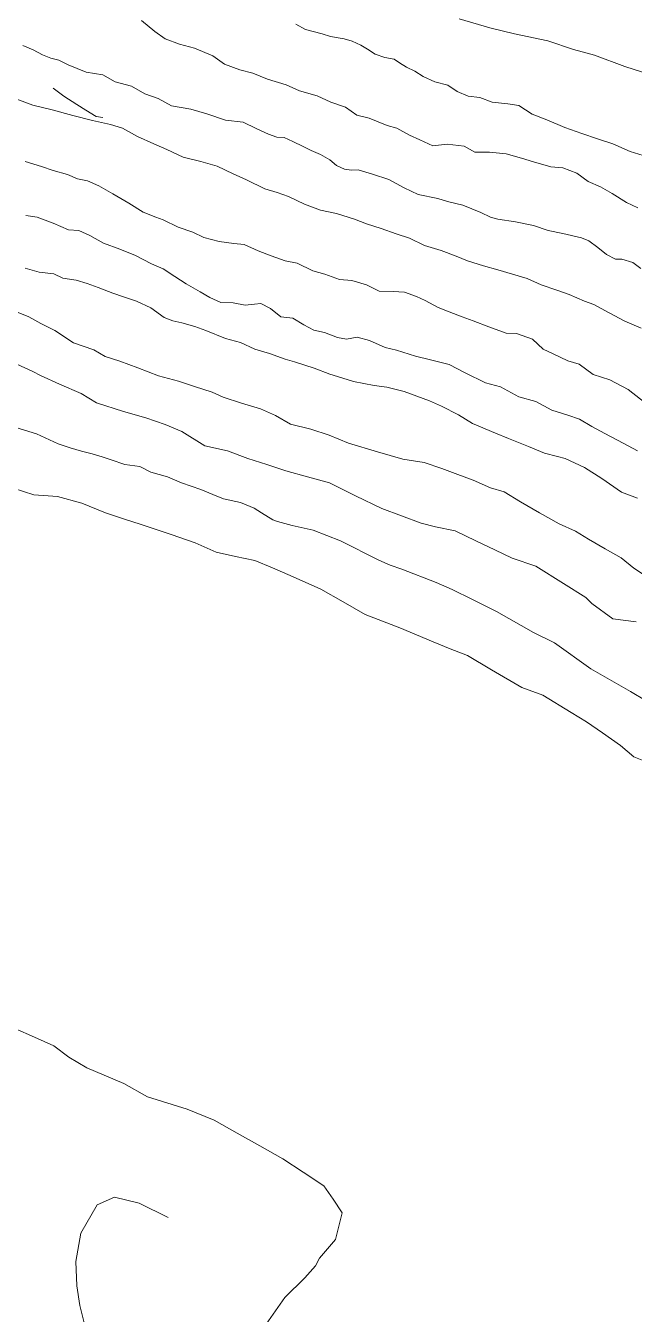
# Model space of a CAD drawing. Extents: x 683321 to 688873, y 7661944 to 7668387.
# Drawn here: x 686712.4 to 686829.4, y 7667062.7 to 7667310.5 of the extents above; entities that cross this region are included whole.
import ezdxf

# ---------------------------------------------------------------- set-up
doc = ezdxf.new("R2010")
doc.units = 0
doc.header["$MEASUREMENT"] = 0
doc.layers.add('01 CRESTA_Line', color=3, linetype='Continuous', lineweight=20)

msp = doc.modelspace()

# ---------------------------------------------------------------- linework, layer by layer
at = {"layer": '01 CRESTA_Line'}
for points in [[(686795.74, 7667311.79, 4110.21), (686801.63, 7667310.11, 4110.13), (686806.37, 7667308.92, 4110.05), (686812.81, 7667307.56, 4110.56), (686817.72, 7667305.94, 4110.38), (686821.75, 7667304.85, 4110.21), (686827.6, 7667302.65, 4109.92), (686835.99, 7667299.98, 4110.31)], [(686734.64, 7667311.49, 4089.7), (686737.21, 7667309.36, 4089.39), (686739.19, 7667307.99, 4089.57), (686741.93, 7667306.93, 4089.58), (686744.82, 7667306.17, 4089.88), (686748.36, 7667304.72, 4089.94), (686750.64, 7667303.11, 4090.09), (686753.54, 7667301.98, 4090.03), (686756.09, 7667301.35, 4089.79), (686758.91, 7667300.22, 4090.23), (686762.45, 7667299.09, 4089.89), (686765.04, 7667297.99, 4089.82), (686768.41, 7667297, 4089.59), (686771.03, 7667295.8, 4089.94), (686773.91, 7667294.84, 4089.82), (686776.07, 7667293.27, 4089.71), (686778.44, 7667292.71, 4089.48), (686781.89, 7667291.32, 4089.69), (686783.74, 7667290.78, 4089.73), (686786.19, 7667289.41, 4089.79), (686788.18, 7667288.52, 4089.5), (686790.7, 7667287.38, 4089.68), (686793.43, 7667287.68, 4089.43), (686796.7, 7667287.3, 4089.53), (686798.75, 7667286.15, 4089.63), (686801.56, 7667286.19, 4089.7), (686804.79, 7667285.82, 4089.63), (686807.72, 7667285.02, 4089.67), (686810.06, 7667284.31, 4089.79), (686813.33, 7667283.37, 4089.6), (686815.69, 7667283.18, 4089.54), (686818.33, 7667282.11, 4089.69), (686820.55, 7667280.52, 4089.67), (686822.92, 7667279.52, 4089.63), (686825.17, 7667278.19, 4090.01), (686827.89, 7667276.5, 4089.53), (686830.11, 7667275.47, 4089.92)], [(686764.34, 7667310.81, 4100.04), (686766.21, 7667309.74, 4100.05), (686769.39, 7667308.94, 4099.97), (686771, 7667308.4, 4099.98), (686773.6, 7667307.95, 4100), (686775.19, 7667307.53, 4100.05), (686776.8, 7667306.72, 4099.96), (686778.1, 7667305.98, 4100), (686779.59, 7667305.01, 4099.87), (686781.43, 7667304.36, 4099.91), (686783.25, 7667304.05, 4099.95), (686784.26, 7667303.35, 4100.02), (686785.64, 7667302.54, 4099.97), (686787.24, 7667301.76, 4099.98), (686788.8, 7667300.72, 4100.12), (686791.05, 7667299.71, 4100.03), (686793.57, 7667299.08, 4100.16), (686795.33, 7667297.86, 4100.21), (686797.49, 7667296.96, 4099.98), (686799.73, 7667296.7, 4100.01), (686802.11, 7667295.8, 4100.09), (686805.08, 7667295.46, 4100.04), (686807.21, 7667295.12, 4099.94), (686809.75, 7667293.5, 4100.09), (686812.61, 7667292.41, 4100.06), (686816.03, 7667290.89, 4099.95), (686819.34, 7667289.73, 4099.65), (686822.31, 7667288.72, 4099.59), (686825.26, 7667287.75, 4099.52), (686828.62, 7667286.32, 4099.23), (686831.12, 7667285.54, 4099.15)], [(686711.82, 7667306.67, 4079.61), (686713.81, 7667305.84, 4079.49), (686715.62, 7667304.86, 4079.49), (686717.19, 7667304.23, 4079.59), (686718.78, 7667303.87, 4079.62), (686720.55, 7667302.96, 4079.65), (686723.99, 7667301.57, 4079.44), (686727.22, 7667301.07, 4079.62), (686729.62, 7667299.7, 4079.63), (686732.73, 7667298.86, 4079.75), (686735.32, 7667297.38, 4079.79), (686737.87, 7667296.48, 4080.12), (686740.42, 7667295.07, 4080.26), (686744.15, 7667294.42, 4079.98), (686747.19, 7667293.51, 4080), (686750.78, 7667292.33, 4080.07), (686754.23, 7667291.91, 4079.95), (686756.73, 7667290.75, 4079.8), (686759.07, 7667289.63, 4079.6), (686760.67, 7667289.05, 4079.83), (686762.11, 7667288.96, 4079.89), (686763.73, 7667288.21, 4079.83), (686765.77, 7667287.28, 4079.81), (686767.29, 7667286.46, 4079.67), (686769.1, 7667285.69, 4079.53), (686770.84, 7667284.71, 4079.42), (686772.18, 7667283.63, 4079.48), (686773.69, 7667282.89, 4079.46), (686775.04, 7667282.71, 4079.49), (686776.29, 7667282.77, 4079.53), (686779.04, 7667281.95, 4079.43), (686782.2, 7667280.93, 4079.53), (686785.13, 7667279.29, 4079.67), (686787.88, 7667278.03, 4079.6), (686791.66, 7667277.23, 4079.33), (686793.51, 7667276.69, 4079.43), (686796.43, 7667275.97, 4079.48), (686799.93, 7667274.58, 4079.36), (686801.77, 7667273.69, 4079.48), (686803.16, 7667273.3, 4079.45), (686806.58, 7667272.74, 4079.6), (686810, 7667272.06, 4079.75), (686812.88, 7667271.08, 4079.78), (686815.69, 7667270.54, 4079.82), (686819.28, 7667269.67, 4079.84), (686820.65, 7667269.12, 4079.98), (686822.37, 7667267.84, 4080.06), (686824.05, 7667266.49, 4080.13), (686825.82, 7667265.58, 4079.95), (686827.02, 7667265.61, 4080.08), (686829.15, 7667264.97, 4080.05), (686830.68, 7667263.81, 4080.2)], [(686727.19, 7667292.82, 4070.65), (686725.95, 7667293, 4070.67), (686723.97, 7667294.22, 4070.9), (686722.24, 7667295.31, 4070.99), (686719.75, 7667296.92, 4071.25), (686717.65, 7667298.5, 4071.75)], [(686710.14, 7667296.56, 4070.34), (686713.76, 7667295.2, 4070.32), (686717.49, 7667294.33, 4070.07), (686721.44, 7667293.22, 4069.79), (686725.25, 7667292.26, 4070.25), (686728.71, 7667291.46, 4070.76), (686731.01, 7667290.76, 4070.52), (686733.9, 7667289.2, 4070.27), (686737.04, 7667287.75, 4070.07), (686739.52, 7667286.65, 4069.89), (686742.67, 7667285.23, 4070.06), (686746.09, 7667284.36, 4070.26), (686749.19, 7667283.45, 4070.04), (686752.3, 7667282.03, 4070.03), (686754.87, 7667280.84, 4069.8), (686758.37, 7667279.13, 4069.7), (686760.72, 7667278.38, 4069.68), (686762.92, 7667277.63, 4069.74), (686765.99, 7667276.17, 4069.63), (686769.07, 7667274.99, 4069.42), (686772.14, 7667274.4, 4069.61), (686775.64, 7667273.25, 4069.8), (686777.94, 7667272.39, 4069.85), (686780.75, 7667271.51, 4069.87), (686783.6, 7667270.49, 4069.7), (686786.18, 7667269.63, 4069.79), (686789.05, 7667268.23, 4069.68), (686792.28, 7667267.27, 4069.7), (686795.15, 7667266.18, 4069.58), (686797.33, 7667265.27, 4069.73), (686800.41, 7667264.3, 4069.57), (686803.18, 7667263.52, 4069.56), (686805.96, 7667262.73, 4069.64), (686808.78, 7667261.87, 4069.69), (686811.52, 7667260.65, 4069.72), (686814.52, 7667259.65, 4069.64), (686816.89, 7667258.81, 4069.74), (686819.81, 7667257.48, 4069.57), (686821.65, 7667256.84, 4069.56), (686824.59, 7667255.27, 4069.67), (686827.57, 7667253.66, 4069.71), (686830.7, 7667252.31, 4069.7)], [(686832.1, 7667237.49, 4060.24), (686828.24, 7667240.55, 4060.42), (686824.72, 7667242.35, 4060.54), (686821.5, 7667243.4, 4060.19), (686818.82, 7667245.42, 4060.21), (686816.6, 7667246.02, 4060.13), (686813.68, 7667247.45, 4060.22), (686811.87, 7667248.26, 4060.45), (686809.81, 7667250.23, 4060.3), (686806.79, 7667251.28, 4060.14), (686804.77, 7667251.38, 4060.1), (686801.45, 7667252.55, 4059.79), (686798.45, 7667253.75, 4059.91), (686796.33, 7667254.5, 4059.78), (686793.82, 7667255.49, 4059.84), (686791.7, 7667256.27, 4059.82), (686789.18, 7667257.62, 4059.65), (686787.53, 7667258.44, 4059.73), (686785.25, 7667259.21, 4059.58), (686783.05, 7667259.39, 4059.71), (686780.33, 7667259.43, 4059.63), (686777.93, 7667260.63, 4059.71), (686775.12, 7667261.5, 4059.61), (686772.71, 7667261.65, 4059.61), (686769.9, 7667262.69, 4059.62), (686767.59, 7667263.33, 4059.64), (686764.6, 7667264.8, 4059.51), (686762.25, 7667265.29, 4059.51), (686759.56, 7667266.2, 4059.68), (686757.11, 7667267.16, 4059.72), (686754.39, 7667268.44, 4059.72), (686752.42, 7667268.62, 4059.57), (686749.57, 7667269, 4059.56), (686746.63, 7667269.76, 4059.64), (686744.54, 7667270.79, 4059.61), (686741.71, 7667271.76, 4059.61), (686738.81, 7667273.15, 4059.42), (686737.44, 7667273.66, 4059.55), (686734.98, 7667274.65, 4059.51), (686732.19, 7667276.33, 4059.56), (686729.17, 7667278.18, 4059.83), (686726.43, 7667279.69, 4059.71), (686724.27, 7667280.66, 4059.81), (686722.36, 7667281.06, 4060.02), (686720.43, 7667281.85, 4059.94), (686717.68, 7667282.62, 4059.96), (686715.43, 7667283.43, 4060.27), (686712.3, 7667284.37, 4060.22)], [(686830.04, 7667228.75, 4049.96), (686827.3, 7667230.21, 4050.01), (686823.72, 7667232.07, 4050.08), (686821.27, 7667233.42, 4050.04), (686818.9, 7667234.82, 4050.03), (686816.64, 7667235.61, 4049.9), (686813.54, 7667236.58, 4049.71), (686810.49, 7667238.23, 4049.4), (686807.18, 7667239.09, 4049.77), (686803.66, 7667241.06, 4049.39), (686800.77, 7667241.83, 4049.6), (686796.89, 7667243.73, 4049.75), (686793.79, 7667245.31, 4050.05), (686790.2, 7667246.26, 4050.04), (686787.34, 7667246.91, 4050.03), (686783.71, 7667248.07, 4050), (686781.49, 7667248.61, 4049.95), (686778.47, 7667249.95, 4049.84), (686776.12, 7667250.61, 4049.85), (686774.1, 7667250.19, 4049.8), (686772.33, 7667250.53, 4049.77), (686769.84, 7667251.5, 4049.76), (686767.78, 7667251.93, 4049.78), (686765.84, 7667252.95, 4049.82), (686763.77, 7667254.27, 4049.7), (686761.45, 7667254.53, 4049.86), (686759.45, 7667256.07, 4049.75), (686757.57, 7667257.07, 4049.82), (686756.38, 7667256.91, 4049.41), (686754.59, 7667256.72, 4049.57), (686752.27, 7667257.19, 4049.82), (686749.94, 7667257.25, 4049.71), (686747.77, 7667258.22, 4049.74), (686745.94, 7667259.33, 4049.9), (686743.25, 7667260.87, 4049.84), (686741.05, 7667262.23, 4049.97), (686738.8, 7667263.75, 4050.11), (686736.59, 7667264.71, 4050.19), (686733.5, 7667266.32, 4050), (686730.46, 7667267.5, 4050), (686727.32, 7667268.68, 4049.86), (686724.7, 7667270.15, 4049.88), (686722.58, 7667271.11, 4049.84), (686720.61, 7667271.24, 4049.74), (686717.67, 7667272.49, 4049.78), (686714.58, 7667273.69, 4049.86), (686712.4, 7667273.96, 4049.8)], [(686712.28, 7667263.85, 4040.33), (686714.96, 7667263.11, 4040.19), (686717.78, 7667262.76, 4040.16), (686719.51, 7667261.94, 4040.01), (686722.08, 7667261.54, 4039.83), (686724.22, 7667260.9, 4040.1), (686726.35, 7667260.16, 4039.7), (686729.15, 7667259.02, 4039.14), (686731.22, 7667258.35, 4039.29), (686733.69, 7667257.53, 4039.53), (686736.46, 7667256.25, 4039.41), (686739.02, 7667254.4, 4039.17), (686740.67, 7667253.75, 4039.19), (686742.42, 7667253.35, 4039.57), (686744.9, 7667252.66, 4039.88), (686747, 7667251.87, 4040.06), (686750.79, 7667250.36, 4040.23), (686753.7, 7667249.54, 4040.09), (686756.46, 7667248.3, 4040.52), (686759.28, 7667247.43, 4040.57), (686762.3, 7667246.35, 4040.41), (686764.09, 7667245.82, 4040.58), (686767.83, 7667244.64, 4040.52), (686770.88, 7667243.46, 4040.58), (686772.35, 7667243, 4040.52), (686775.44, 7667242.08, 4040.1), (686779.4, 7667241.31, 4040.28), (686781.82, 7667240.99, 4040.61), (686785.19, 7667240.12, 4040.86), (686790.01, 7667238.34, 4040.74), (686792.37, 7667237.34, 4040.81), (686795.58, 7667235.68, 4040.46), (686798.28, 7667234.01, 4040.06), (686802.71, 7667232.11, 4040.32), (686805.23, 7667231.07, 4040.3), (686809.04, 7667229.57, 4040.41), (686812.16, 7667228.31, 4040.58), (686814.66, 7667227.66, 4039.91), (686816.12, 7667227.23, 4040.47), (686819.83, 7667225.49, 4040.37), (686823.15, 7667223.38, 4040.19), (686826.98, 7667220.81, 4040.19), (686830.05, 7667219.64, 4040.19)], [(686831.56, 7667204.69, 4029.38), (686829.35, 7667206.16, 4029.42), (686826.9, 7667208.12, 4029.61), (686823.8, 7667209.86, 4029.75), (686820.63, 7667211.74, 4029.82), (686818.13, 7667213.29, 4029.85), (686814.95, 7667214.7, 4029.85), (686811.18, 7667216.78, 4030.01), (686807.54, 7667218.89, 4030.08), (686804.41, 7667220.83, 4030.07), (686801.78, 7667221.63, 4030.07), (686798.43, 7667223.06, 4030.07), (686795.45, 7667224.16, 4030.07), (686792.38, 7667225.33, 4030.01), (686788.98, 7667226.51, 4029.99), (686784.89, 7667227.15, 4029.98), (686780.01, 7667228.51, 4029.99), (686774.46, 7667230.19, 4030.02), (686770.73, 7667231.77, 4030.03), (686767.21, 7667232.87, 4030.04), (686763.33, 7667233.83, 4030.06), (686760.4, 7667235.5, 4030.05), (686757.51, 7667236.82, 4030.04), (686753.88, 7667237.87, 4030.03), (686750.37, 7667239.08, 4030.02), (686748.22, 7667239.99, 4030.03), (686744.86, 7667241.08, 4030.04), (686741.8, 7667242.14, 4030.04), (686737.93, 7667243.18, 4030.02), (686733.94, 7667244.67, 4030.04), (686730.5, 7667245.99, 4030.07), (686727.67, 7667246.86, 4030.08), (686725.46, 7667248.12, 4030.1), (686721.59, 7667249.5, 4030.14), (686717.96, 7667251.89, 4030.19), (686715.32, 7667253.2, 4030.22), (686713.01, 7667254.52, 4030.25), (686710.27, 7667255.56, 4030.29)], [(686710.69, 7667245.39, 4020.37), (686713.78, 7667244, 4020.33), (686715.21, 7667243.19, 4020.32), (686718.91, 7667241.55, 4020.32), (686723.07, 7667239.73, 4020.26), (686726, 7667237.94, 4020.21), (686731.2, 7667236.28, 4020.13), (686735.46, 7667235.06, 4020.14), (686739.22, 7667233.78, 4020.15), (686742.44, 7667232.47, 4020.15), (686746.84, 7667229.69, 4020.14), (686751.17, 7667228.75, 4020.14), (686755.12, 7667227.28, 4020.11), (686758.77, 7667226.08, 4020.02), (686762.43, 7667224.88, 4019.97), (686766.6, 7667223.72, 4019.98), (686770.78, 7667222.56, 4020.01), (686775.83, 7667220.1, 4020.07), (686780.89, 7667217.64, 4020.16), (686784.66, 7667216.23, 4020.22), (686788.43, 7667214.82, 4020.27), (686791.19, 7667214.14, 4020.29), (686794.96, 7667213.31, 4020.31), (686798.94, 7667211.39, 4020.33), (686802.59, 7667209.67, 4020.33), (686805.94, 7667208.08, 4020.35), (686810.48, 7667206.57, 4020.41), (686815.78, 7667203.24, 4020.5), (686820.09, 7667200.55, 4020.55), (686821.26, 7667199.39, 4020.54), (686825.28, 7667196.39, 4020.53), (686829.78, 7667195.85, 4020.52)], [(686709.64, 7667233.49, 4010.23), (686714.49, 7667231.99, 4010.35), (686718.61, 7667230.08, 4010.32), (686720.95, 7667229.31, 4010.28), (686723.1, 7667228.64, 4010.23), (686725.19, 7667228.16, 4010.17), (686727.07, 7667227.55, 4010.13), (686728.81, 7667227.02, 4010.12), (686731.48, 7667226.08, 4010.14), (686734.33, 7667225.74, 4010.16), (686736.45, 7667224.62, 4010.17), (686739.66, 7667223.7, 4010.18), (686742.34, 7667222.6, 4010.19), (686746.04, 7667221.27, 4010.24), (686748.36, 7667220.35, 4010.15), (686750.42, 7667219.5, 4010.06), (686753.7, 7667218.78, 4010.01), (686756.3, 7667217.72, 4009.94), (686757.72, 7667216.82, 4009.88), (686759.89, 7667215.44, 4009.94), (686760.82, 7667215.11, 4009.97), (686763.61, 7667214.34, 4010.02), (686767.64, 7667213.45, 4010.05), (686772.95, 7667211.39, 4010.13), (686780.3, 7667207.72, 4010.08), (686782.48, 7667206.74, 4010.04), (686784.73, 7667205.96, 4010.01), (686791.32, 7667203.39, 4009.96), (686794.4, 7667202.03, 4009.92), (686798.27, 7667200.16, 4009.9), (686802.93, 7667197.81, 4009.94), (686810.03, 7667193.79, 4009.96), (686814.08, 7667191.78, 4010.03), (686821.06, 7667186.83, 4010.08), (686828.67, 7667182.45, 4010.16), (686831.71, 7667180.64, 4009.95)], [(686835.38, 7667167.41, 3999.99), (686829.33, 7667169.86, 3999.61), (686826.75, 7667172.03, 3999.78), (686823.27, 7667174.47, 4000.16), (686820.23, 7667176.62, 4000.13), (686817.27, 7667178.38, 3999.86), (686811.83, 7667181.73, 3999.72), (686807.76, 7667183.22, 3999.73), (686801.96, 7667186.64, 3999.78), (686797.33, 7667189.34, 3999.82), (686794.02, 7667190.68, 3999.89), (686790.71, 7667192.01, 3999.92), (686784.32, 7667194.68, 3999.97), (686780.99, 7667195.95, 3999.98), (686777.66, 7667197.23, 4000), (686773.4, 7667199.68, 4000.09), (686769.15, 7667202.13, 4000.17), (686763.25, 7667204.77, 4000.18), (686759.85, 7667206.21, 4000.17), (686756.45, 7667207.66, 4000.14), (686752.74, 7667208.43, 4000.23), (686749.02, 7667209.21, 4000.26), (686744.96, 7667211.05, 4000.3), (686740.36, 7667212.61, 4000.29), (686737.48, 7667213.58, 4000.32), (686734.6, 7667214.55, 4000.33), (686731.17, 7667215.67, 4000.3), (686727.75, 7667216.79, 4000.24), (686723.15, 7667218.69, 4000.29), (686718.48, 7667219.96, 4000.35), (686713.95, 7667220.28, 4000.35), (686709.98, 7667221.54, 4000.34)], [(686710.32, 7667117.6, 3991.93), (686714.07, 7667115.96, 3991.93), (686717.82, 7667114.31, 3991.94), (686720.67, 7667112.12, 3991.73), (686724.14, 7667110.08, 3991.81), (686731.23, 7667107.07, 3991.97), (686735.81, 7667104.51, 3991.86), (686743.43, 7667102.11, 3991.68), (686748.64, 7667100, 3991.54), (686753.03, 7667097.52, 3991.67), (686757.42, 7667095.04, 3991.79), (686761.81, 7667092.56, 3991.92), (686765.76, 7667089.98, 3991.91), (686769.72, 7667087.4, 3991.9), (686771.48, 7667084.8, 3991.86), (686773.25, 7667082.21, 3991.82), (686771.96, 7667077.07, 3992.22), (686768.87, 7667073.46, 3992.24), (686768.14, 7667072.01, 3992.26), (686766.06, 7667069.7, 3992.32), (686762.21, 7667065.91, 3992.16), (686759.97, 7667062.68, 3992.15), (686757.73, 7667059.46, 3992.13)], [(686723.6, 7667046.36, 3975.45), (686724.06, 7667051.96, 3975.57), (686724.16, 7667058.99, 3976.74), (686722.81, 7667064.37, 3977.17), (686722.22, 7667068.11, 3977.16), (686722.02, 7667072.84, 3976.37), (686722.98, 7667078.28, 3976.35), (686726.13, 7667083.72, 3975.89), (686729.45, 7667085.17, 3975.03), (686734.23, 7667084.05, 3975.52), (686739.76, 7667081.31, 3975.77)]]:
    msp.add_polyline3d(points, dxfattribs=at)

doc.saveas('drawing.dxf')
